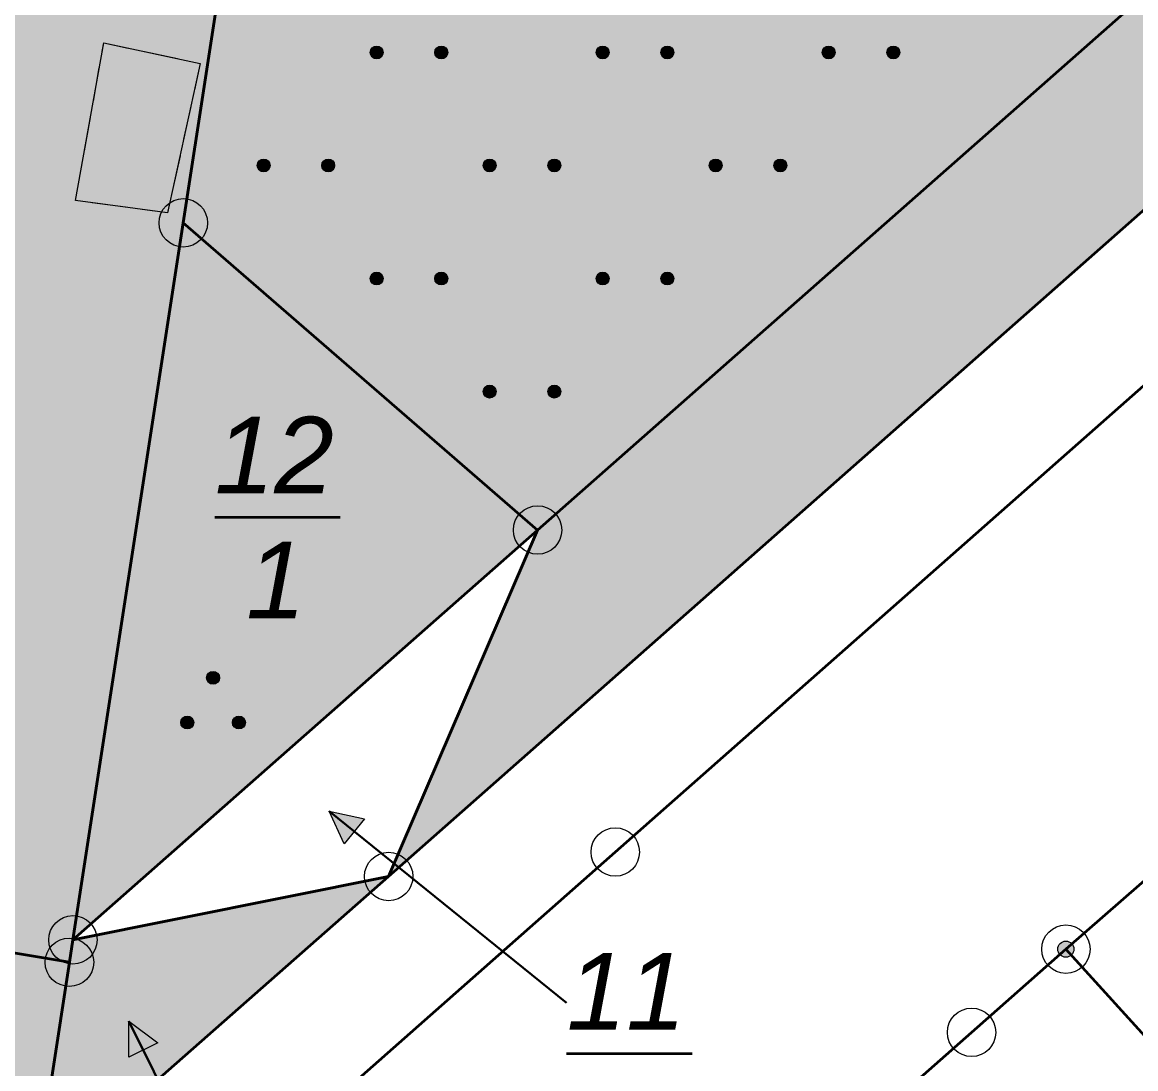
# Model space of a CAD drawing. Header units: inches. Extents: x -769 to 2065, y -580 to 2254.
# Drawn here: x 293.8 to 391.6, y 401.9 to 493.8 of the extents above; entities that cross this region are included whole.
import ezdxf

# ---------------------------------------------------------------- set-up
doc = ezdxf.new("R2010")
doc.units = ezdxf.units.IN
doc.header["$MEASUREMENT"] = 0
doc.layers.add('Layer 1', color=7, linetype='Continuous')

# ---------------------------------------------------------------- blocks, each defined once
blk = doc.blocks.new('block 3')
at = {"layer": 'Layer 1', "true_color": 0xfff7db}
h = blk.add_hatch(color=7, dxfattribs=at)
h.dxf.hatch_style = 2
h.paths.add_polyline_path([(390.027, 945.918), (466.8, 943.258), (457.579, 888.746), (507.591, 832.163), (527.951, 808.662), (465.319, 753.459), (570.393, 634.493), (325.975, 418.812), (339.056, 449.215), (472.62, 567.01), (354.956, 700.847), (345.376, 711.647), (348.616, 729.798), (384.597, 931.338)])
at = {"layer": 'Layer 1', "true_color": 0xf2f4cb}
h = blk.add_hatch(color=7, dxfattribs=at)
h.dxf.hatch_style = 2
h.paths.add_polyline_path([(345.376, 711.647), (354.956, 700.847), (472.62, 567.01), (339.056, 449.215), (307.945, 476.176), (320.235, 556.01), (322.945, 573.601)])
at = {"layer": 'Layer 1', "true_color": 0xfce0e0}
h = blk.add_hatch(color=254, dxfattribs=at)
h.dxf.hatch_style = 2
h.paths.add_polyline_path([(237.083, 421.423), (260.583, 564), (320.235, 556.01), (307.945, 476.176), (298.254, 413.242), (297.954, 411.282), (294.904, 391.481), (292.144, 373.521), (270.043, 354.57), (225.232, 316.148), (220.822, 312.368), (220.202, 316.848), (225.722, 353.34), (221.662, 360.71), (228.002, 366.341)])
at = {"layer": 'Layer 1', "true_color": 0xf2f4cb}
h = blk.add_hatch(color=7, dxfattribs=at)
h.dxf.hatch_style = 2
h.paths.add_polyline_path([(307.945, 476.176), (339.056, 449.215), (298.254, 413.242)])
at = {"layer": 'Layer 1', "true_color": 0xf4f4f4}
h = blk.add_hatch(color=7, dxfattribs=at)
h.dxf.hatch_style = 2
h.paths.add_polyline_path([(298.254, 413.242), (325.975, 418.812), (294.904, 391.481), (297.954, 411.282)])
at = {"layer": 'Layer 1', "lineweight": 0}
for points in [[(390.027, 945.918), (466.8, 943.258), (457.579, 888.746), (507.591, 832.163), (527.951, 808.662), (465.319, 753.459), (570.393, 634.493), (325.975, 418.812), (339.056, 449.215), (472.62, 567.01), (354.956, 700.847), (345.376, 711.647), (348.616, 729.798), (384.597, 931.338), (390.027, 945.918)], [(345.376, 711.647), (354.956, 700.847), (472.62, 567.01), (339.056, 449.215), (307.945, 476.176), (320.235, 556.01), (322.945, 573.601), (345.376, 711.647)], [(237.083, 421.423), (260.583, 564), (320.235, 556.01), (307.945, 476.176), (298.254, 413.242), (297.954, 411.282), (294.904, 391.481), (292.144, 373.521), (270.043, 354.57), (225.232, 316.148), (220.822, 312.368), (220.202, 316.848), (225.722, 353.34), (221.662, 360.71), (228.002, 366.341), (237.083, 421.423)], [(307.945, 476.176), (339.056, 449.215), (298.254, 413.242), (307.945, 476.176)], [(298.254, 413.242), (325.975, 418.812), (294.904, 391.481), (297.954, 411.282), (298.254, 413.242)]]:
    blk.add_lwpolyline(points, dxfattribs=at)
blk = doc.blocks.new('block 4')
at = {"layer": 'Layer 1', "color": 253, "lineweight": 18, "true_color": 0xb2b2b2}
for points in [[(390.027, 945.918), (466.8, 943.258), (457.579, 888.746), (507.591, 832.163), (527.951, 808.662), (465.319, 753.459), (570.393, 634.493), (325.975, 418.812), (339.056, 449.215), (472.62, 567.01), (354.956, 700.847), (345.376, 711.647), (348.616, 729.798), (384.597, 931.338), (390.027, 945.918)], [(292.144, 373.521), (294.904, 391.481), (325.975, 418.812), (570.393, 634.493), (643.955, 699.126), (681.576, 732.788), (723.627, 769.88), (778.449, 818.252), (804.07, 840.644), (811.61, 832.093), (800.68, 822.442), (780.209, 804.372), (675.426, 711.867), (567.713, 616.782), (463.06, 524.398), (345.876, 420.953), (292.144, 373.521)], [(833.641, 803.762), (805.939, 779.57), (700.236, 687.286), (591.344, 592.211), (485.021, 499.387), (385.427, 412.433), (377.157, 405.122), (294.904, 332.509), (270.804, 311.228), (225.452, 269.726), (211.542, 258.875), (220.822, 312.368), (225.232, 316.148), (270.043, 354.57), (292.144, 373.521), (345.876, 420.953), (463.06, 524.398), (567.713, 616.782), (675.426, 711.867), (780.209, 804.372), (800.68, 822.442), (811.61, 832.093), (833.641, 803.762)], [(393.837, 403.192), (385.427, 412.433), (485.021, 499.387), (591.344, 592.211), (700.236, 687.286), (805.939, 779.57), (833.641, 803.762), (840.311, 796.831), (797.76, 759.209), (755.358, 721.758), (712.737, 684.386), (670.226, 646.904), (627.774, 609.442), (585.203, 571.87), (542.792, 534.318), (500.301, 496.776), (457.68, 459.455), (393.837, 403.192)], [(345.376, 711.647), (354.956, 700.847), (472.62, 567.01), (339.056, 449.215), (307.945, 476.176), (320.235, 556.01), (322.945, 573.601), (345.376, 711.647)], [(237.083, 421.423), (260.583, 564), (320.235, 556.01), (307.945, 476.176), (298.254, 413.242), (297.954, 411.282), (294.904, 391.481), (292.144, 373.521), (270.043, 354.57), (225.232, 316.148), (220.822, 312.368), (220.202, 316.848), (225.722, 353.34), (221.662, 360.71), (228.002, 366.341), (237.083, 421.423)], [(307.945, 476.176), (339.056, 449.215), (298.254, 413.242), (307.945, 476.176)], [(298.254, 413.242), (339.056, 449.215), (325.975, 418.812), (298.254, 413.242)], [(298.254, 413.242), (325.975, 418.812), (294.904, 391.481), (297.954, 411.282), (298.254, 413.242)], [(362.336, 26.284), (368.727, 82.717), (374.977, 138.39), (381.167, 194.712), (387.427, 250.854), (391.417, 286.587), (334.285, 351.02), (268.383, 293.267), (245.513, 272.746), (221.662, 251.354), (225.452, 269.726), (270.804, 311.228), (294.904, 332.509), (377.157, 405.122), (385.427, 412.433), (393.837, 403.192), (429.108, 363.271), (416.458, 251.415)]]:
    blk.add_lwpolyline(points, dxfattribs=at)
blk = doc.blocks.new('block 7')
at = {"layer": 'Layer 1', "true_color": 0x008230}
h = blk.add_hatch(color=116, dxfattribs=at)
h.dxf.hatch_style = 2
edge = h.paths.add_edge_path()
edge.add_spline(control_points=[(325.495, 491.137), (325.495, 491.446), (325.235, 491.696), (324.925, 491.696), (324.615, 491.696), (324.365, 491.446), (324.365, 491.137), (324.365, 490.826), (324.615, 490.566), (324.925, 490.566), (325.235, 490.566), (325.495, 490.826), (325.495, 491.137)], knot_values=[0, 0, 0, 0, 1, 1, 1, 2, 2, 2, 3, 3, 3, 4, 4, 4, 4], degree=3, periodic=1)
h = blk.add_hatch(color=116, dxfattribs=at)
h.dxf.hatch_style = 2
edge = h.paths.add_edge_path()
edge.add_spline(control_points=[(331.166, 491.137), (331.166, 491.446), (330.905, 491.696), (330.595, 491.696), (330.285, 491.696), (330.025, 491.446), (330.025, 491.137), (330.025, 490.826), (330.285, 490.566), (330.595, 490.566), (330.905, 490.566), (331.166, 490.826), (331.166, 491.137)], knot_values=[0, 0, 0, 0, 1, 1, 1, 2, 2, 2, 3, 3, 3, 4, 4, 4, 4], degree=3, periodic=1)
h = blk.add_hatch(color=116, dxfattribs=at)
h.dxf.hatch_style = 2
edge = h.paths.add_edge_path()
edge.add_spline(control_points=[(345.336, 491.137), (345.336, 491.446), (345.086, 491.696), (344.766, 491.696), (344.456, 491.696), (344.206, 491.446), (344.206, 491.137), (344.206, 490.826), (344.456, 490.566), (344.766, 490.566), (345.086, 490.566), (345.336, 490.826), (345.336, 491.137)], knot_values=[0, 0, 0, 0, 1, 1, 1, 2, 2, 2, 3, 3, 3, 4, 4, 4, 4], degree=3, periodic=1)
h = blk.add_hatch(color=116, dxfattribs=at)
h.dxf.hatch_style = 2
edge = h.paths.add_edge_path()
edge.add_spline(control_points=[(351.006, 491.137), (351.006, 491.446), (350.746, 491.696), (350.436, 491.696), (350.126, 491.696), (349.876, 491.446), (349.876, 491.137), (349.876, 490.826), (350.126, 490.566), (350.436, 490.566), (350.746, 490.566), (351.006, 490.826), (351.006, 491.137)], knot_values=[0, 0, 0, 0, 1, 1, 1, 2, 2, 2, 3, 3, 3, 4, 4, 4, 4], degree=3, periodic=1)
h = blk.add_hatch(color=116, dxfattribs=at)
h.dxf.hatch_style = 2
edge = h.paths.add_edge_path()
edge.add_spline(control_points=[(365.176, 491.137), (365.176, 491.446), (364.926, 491.696), (364.616, 491.696), (364.296, 491.696), (364.046, 491.446), (364.046, 491.137), (364.046, 490.826), (364.296, 490.566), (364.616, 490.566), (364.926, 490.566), (365.176, 490.826), (365.176, 491.137)], knot_values=[0, 0, 0, 0, 1, 1, 1, 2, 2, 2, 3, 3, 3, 4, 4, 4, 4], degree=3, periodic=1)
h = blk.add_hatch(color=116, dxfattribs=at)
h.dxf.hatch_style = 2
edge = h.paths.add_edge_path()
edge.add_spline(control_points=[(370.847, 491.137), (370.847, 491.446), (370.597, 491.696), (370.276, 491.696), (369.966, 491.696), (369.716, 491.446), (369.716, 491.137), (369.716, 490.826), (369.966, 490.566), (370.276, 490.566), (370.597, 490.566), (370.847, 490.826), (370.847, 491.137)], knot_values=[0, 0, 0, 0, 1, 1, 1, 2, 2, 2, 3, 3, 3, 4, 4, 4, 4], degree=3, periodic=1)
h = blk.add_hatch(color=116, dxfattribs=at)
h.dxf.hatch_style = 2
edge = h.paths.add_edge_path()
edge.add_spline(control_points=[(315.565, 481.216), (315.565, 481.526), (315.315, 481.776), (315.005, 481.776), (314.695, 481.776), (314.435, 481.526), (314.435, 481.216), (314.435, 480.906), (314.695, 480.646), (315.005, 480.646), (315.315, 480.646), (315.565, 480.906), (315.565, 481.216)], knot_values=[0, 0, 0, 0, 1, 1, 1, 2, 2, 2, 3, 3, 3, 4, 4, 4, 4], degree=3, periodic=1)
h = blk.add_hatch(color=116, dxfattribs=at)
h.dxf.hatch_style = 2
edge = h.paths.add_edge_path()
edge.add_spline(control_points=[(321.235, 481.216), (321.235, 481.526), (320.985, 481.776), (320.675, 481.776), (320.365, 481.776), (320.105, 481.526), (320.105, 481.216), (320.105, 480.906), (320.365, 480.646), (320.675, 480.646), (320.985, 480.646), (321.235, 480.906), (321.235, 481.216)], knot_values=[0, 0, 0, 0, 1, 1, 1, 2, 2, 2, 3, 3, 3, 4, 4, 4, 4], degree=3, periodic=1)
h = blk.add_hatch(color=116, dxfattribs=at)
h.dxf.hatch_style = 2
edge = h.paths.add_edge_path()
edge.add_spline(control_points=[(335.416, 481.216), (335.416, 481.526), (335.155, 481.776), (334.845, 481.776), (334.536, 481.776), (334.285, 481.526), (334.285, 481.216), (334.285, 480.906), (334.536, 480.646), (334.845, 480.646), (335.155, 480.646), (335.416, 480.906), (335.416, 481.216)], knot_values=[0, 0, 0, 0, 1, 1, 1, 2, 2, 2, 3, 3, 3, 4, 4, 4, 4], degree=3, periodic=1)
h = blk.add_hatch(color=116, dxfattribs=at)
h.dxf.hatch_style = 2
edge = h.paths.add_edge_path()
edge.add_spline(control_points=[(341.085, 481.216), (341.085, 481.526), (340.826, 481.776), (340.516, 481.776), (340.206, 481.776), (339.956, 481.526), (339.956, 481.216), (339.956, 480.906), (340.206, 480.646), (340.516, 480.646), (340.826, 480.646), (341.085, 480.906), (341.085, 481.216)], knot_values=[0, 0, 0, 0, 1, 1, 1, 2, 2, 2, 3, 3, 3, 4, 4, 4, 4], degree=3, periodic=1)
h = blk.add_hatch(color=116, dxfattribs=at)
h.dxf.hatch_style = 2
edge = h.paths.add_edge_path()
edge.add_spline(control_points=[(355.256, 481.216), (355.256, 481.526), (355.006, 481.776), (354.686, 481.776), (354.376, 481.776), (354.126, 481.526), (354.126, 481.216), (354.126, 480.906), (354.376, 480.646), (354.686, 480.646), (355.006, 480.646), (355.256, 480.906), (355.256, 481.216)], knot_values=[0, 0, 0, 0, 1, 1, 1, 2, 2, 2, 3, 3, 3, 4, 4, 4, 4], degree=3, periodic=1)
h = blk.add_hatch(color=116, dxfattribs=at)
h.dxf.hatch_style = 2
edge = h.paths.add_edge_path()
edge.add_spline(control_points=[(360.926, 481.216), (360.926, 481.526), (360.676, 481.776), (360.356, 481.776), (360.046, 481.776), (359.796, 481.526), (359.796, 481.216), (359.796, 480.906), (360.046, 480.646), (360.356, 480.646), (360.676, 480.646), (360.926, 480.906), (360.926, 481.216)], knot_values=[0, 0, 0, 0, 1, 1, 1, 2, 2, 2, 3, 3, 3, 4, 4, 4, 4], degree=3, periodic=1)
h = blk.add_hatch(color=116, dxfattribs=at)
h.dxf.hatch_style = 2
edge = h.paths.add_edge_path()
edge.add_spline(control_points=[(325.495, 471.296), (325.495, 471.605), (325.235, 471.855), (324.925, 471.855), (324.615, 471.855), (324.365, 471.605), (324.365, 471.296), (324.365, 470.976), (324.615, 470.726), (324.925, 470.726), (325.235, 470.726), (325.495, 470.976), (325.495, 471.296)], knot_values=[0, 0, 0, 0, 1, 1, 1, 2, 2, 2, 3, 3, 3, 4, 4, 4, 4], degree=3, periodic=1)
h = blk.add_hatch(color=116, dxfattribs=at)
h.dxf.hatch_style = 2
edge = h.paths.add_edge_path()
edge.add_spline(control_points=[(331.166, 471.296), (331.166, 471.605), (330.905, 471.855), (330.595, 471.855), (330.285, 471.855), (330.025, 471.605), (330.025, 471.296), (330.025, 470.976), (330.285, 470.726), (330.595, 470.726), (330.905, 470.726), (331.166, 470.976), (331.166, 471.296)], knot_values=[0, 0, 0, 0, 1, 1, 1, 2, 2, 2, 3, 3, 3, 4, 4, 4, 4], degree=3, periodic=1)
h = blk.add_hatch(color=116, dxfattribs=at)
h.dxf.hatch_style = 2
edge = h.paths.add_edge_path()
edge.add_spline(control_points=[(345.336, 471.296), (345.336, 471.605), (345.086, 471.855), (344.766, 471.855), (344.456, 471.855), (344.206, 471.605), (344.206, 471.296), (344.206, 470.976), (344.456, 470.726), (344.766, 470.726), (345.086, 470.726), (345.336, 470.976), (345.336, 471.296)], knot_values=[0, 0, 0, 0, 1, 1, 1, 2, 2, 2, 3, 3, 3, 4, 4, 4, 4], degree=3, periodic=1)
h = blk.add_hatch(color=116, dxfattribs=at)
h.dxf.hatch_style = 2
edge = h.paths.add_edge_path()
edge.add_spline(control_points=[(351.006, 471.296), (351.006, 471.605), (350.746, 471.855), (350.436, 471.855), (350.126, 471.855), (349.876, 471.605), (349.876, 471.296), (349.876, 470.976), (350.126, 470.726), (350.436, 470.726), (350.746, 470.726), (351.006, 470.976), (351.006, 471.296)], knot_values=[0, 0, 0, 0, 1, 1, 1, 2, 2, 2, 3, 3, 3, 4, 4, 4, 4], degree=3, periodic=1)
h = blk.add_hatch(color=116, dxfattribs=at)
h.dxf.hatch_style = 2
edge = h.paths.add_edge_path()
edge.add_spline(control_points=[(335.416, 461.365), (335.416, 461.685), (335.155, 461.935), (334.845, 461.935), (334.536, 461.935), (334.285, 461.685), (334.285, 461.365), (334.285, 461.055), (334.536, 460.805), (334.845, 460.805), (335.155, 460.805), (335.416, 461.055), (335.416, 461.365)], knot_values=[0, 0, 0, 0, 1, 1, 1, 2, 2, 2, 3, 3, 3, 4, 4, 4, 4], degree=3, periodic=1)
h = blk.add_hatch(color=116, dxfattribs=at)
h.dxf.hatch_style = 2
edge = h.paths.add_edge_path()
edge.add_spline(control_points=[(341.085, 461.365), (341.085, 461.685), (340.826, 461.935), (340.516, 461.935), (340.206, 461.935), (339.956, 461.685), (339.956, 461.365), (339.956, 461.055), (340.206, 460.805), (340.516, 460.805), (340.826, 460.805), (341.085, 461.055), (341.085, 461.365)], knot_values=[0, 0, 0, 0, 1, 1, 1, 2, 2, 2, 3, 3, 3, 4, 4, 4, 4], degree=3, periodic=1)
h = blk.add_hatch(color=116, dxfattribs=at)
h.dxf.hatch_style = 2
edge = h.paths.add_edge_path()
edge.add_spline(control_points=[(311.135, 436.244), (311.135, 436.563), (310.875, 436.813), (310.564, 436.813), (310.255, 436.813), (309.995, 436.563), (309.995, 436.244), (309.995, 435.934), (310.255, 435.684), (310.564, 435.684), (310.875, 435.684), (311.135, 435.934), (311.135, 436.244)], knot_values=[0, 0, 0, 0, 1, 1, 1, 2, 2, 2, 3, 3, 3, 4, 4, 4, 4], degree=3, periodic=1)
h = blk.add_hatch(color=116, dxfattribs=at)
h.dxf.hatch_style = 2
edge = h.paths.add_edge_path()
edge.add_spline(control_points=[(308.865, 432.313), (308.865, 432.634), (308.615, 432.884), (308.294, 432.884), (307.984, 432.884), (307.734, 432.634), (307.734, 432.313), (307.734, 432.004), (307.984, 431.754), (308.294, 431.754), (308.615, 431.754), (308.865, 432.004), (308.865, 432.313)], knot_values=[0, 0, 0, 0, 1, 1, 1, 2, 2, 2, 3, 3, 3, 4, 4, 4, 4], degree=3, periodic=1)
h = blk.add_hatch(color=116, dxfattribs=at)
h.dxf.hatch_style = 2
edge = h.paths.add_edge_path()
edge.add_spline(control_points=[(313.405, 432.313), (313.405, 432.634), (313.145, 432.884), (312.835, 432.884), (312.525, 432.884), (312.265, 432.634), (312.265, 432.313), (312.265, 432.004), (312.525, 431.754), (312.835, 431.754), (313.145, 431.754), (313.405, 432.004), (313.405, 432.313)], knot_values=[0, 0, 0, 0, 1, 1, 1, 2, 2, 2, 3, 3, 3, 4, 4, 4, 4], degree=3, periodic=1)
at = {"layer": 'Layer 1', "lineweight": 0}
for points in [[(325.495, 491.137), (325.495, 491.446), (325.235, 491.696), (324.925, 491.696), (324.615, 491.696), (324.365, 491.446), (324.365, 491.137), (324.365, 490.826), (324.615, 490.566), (324.925, 490.566), (325.235, 490.566), (325.495, 490.826), (325.495, 491.137)], [(331.166, 491.137), (331.166, 491.446), (330.905, 491.696), (330.595, 491.696), (330.285, 491.696), (330.025, 491.446), (330.025, 491.137), (330.025, 490.826), (330.285, 490.566), (330.595, 490.566), (330.905, 490.566), (331.166, 490.826), (331.166, 491.137)], [(345.336, 491.137), (345.336, 491.446), (345.086, 491.696), (344.766, 491.696), (344.456, 491.696), (344.206, 491.446), (344.206, 491.137), (344.206, 490.826), (344.456, 490.566), (344.766, 490.566), (345.086, 490.566), (345.336, 490.826), (345.336, 491.137)], [(351.006, 491.137), (351.006, 491.446), (350.746, 491.696), (350.436, 491.696), (350.126, 491.696), (349.876, 491.446), (349.876, 491.137), (349.876, 490.826), (350.126, 490.566), (350.436, 490.566), (350.746, 490.566), (351.006, 490.826), (351.006, 491.137)], [(365.176, 491.137), (365.176, 491.446), (364.926, 491.696), (364.616, 491.696), (364.296, 491.696), (364.046, 491.446), (364.046, 491.137), (364.046, 490.826), (364.296, 490.566), (364.616, 490.566), (364.926, 490.566), (365.176, 490.826), (365.176, 491.137)], [(370.847, 491.137), (370.847, 491.446), (370.597, 491.696), (370.276, 491.696), (369.966, 491.696), (369.716, 491.446), (369.716, 491.137), (369.716, 490.826), (369.966, 490.566), (370.276, 490.566), (370.597, 490.566), (370.847, 490.826), (370.847, 491.137)], [(315.565, 481.216), (315.565, 481.526), (315.315, 481.776), (315.005, 481.776), (314.695, 481.776), (314.435, 481.526), (314.435, 481.216), (314.435, 480.906), (314.695, 480.646), (315.005, 480.646), (315.315, 480.646), (315.565, 480.906), (315.565, 481.216)], [(321.235, 481.216), (321.235, 481.526), (320.985, 481.776), (320.675, 481.776), (320.365, 481.776), (320.105, 481.526), (320.105, 481.216), (320.105, 480.906), (320.365, 480.646), (320.675, 480.646), (320.985, 480.646), (321.235, 480.906), (321.235, 481.216)], [(335.416, 481.216), (335.416, 481.526), (335.155, 481.776), (334.845, 481.776), (334.536, 481.776), (334.285, 481.526), (334.285, 481.216), (334.285, 480.906), (334.536, 480.646), (334.845, 480.646), (335.155, 480.646), (335.416, 480.906), (335.416, 481.216)], [(341.085, 481.216), (341.085, 481.526), (340.826, 481.776), (340.516, 481.776), (340.206, 481.776), (339.956, 481.526), (339.956, 481.216), (339.956, 480.906), (340.206, 480.646), (340.516, 480.646), (340.826, 480.646), (341.085, 480.906), (341.085, 481.216)], [(355.256, 481.216), (355.256, 481.526), (355.006, 481.776), (354.686, 481.776), (354.376, 481.776), (354.126, 481.526), (354.126, 481.216), (354.126, 480.906), (354.376, 480.646), (354.686, 480.646), (355.006, 480.646), (355.256, 480.906), (355.256, 481.216)], [(360.926, 481.216), (360.926, 481.526), (360.676, 481.776), (360.356, 481.776), (360.046, 481.776), (359.796, 481.526), (359.796, 481.216), (359.796, 480.906), (360.046, 480.646), (360.356, 480.646), (360.676, 480.646), (360.926, 480.906), (360.926, 481.216)], [(325.495, 471.296), (325.495, 471.605), (325.235, 471.855), (324.925, 471.855), (324.615, 471.855), (324.365, 471.605), (324.365, 471.296), (324.365, 470.976), (324.615, 470.726), (324.925, 470.726), (325.235, 470.726), (325.495, 470.976), (325.495, 471.296)], [(331.166, 471.296), (331.166, 471.605), (330.905, 471.855), (330.595, 471.855), (330.285, 471.855), (330.025, 471.605), (330.025, 471.296), (330.025, 470.976), (330.285, 470.726), (330.595, 470.726), (330.905, 470.726), (331.166, 470.976), (331.166, 471.296)], [(345.336, 471.296), (345.336, 471.605), (345.086, 471.855), (344.766, 471.855), (344.456, 471.855), (344.206, 471.605), (344.206, 471.296), (344.206, 470.976), (344.456, 470.726), (344.766, 470.726), (345.086, 470.726), (345.336, 470.976), (345.336, 471.296)], [(351.006, 471.296), (351.006, 471.605), (350.746, 471.855), (350.436, 471.855), (350.126, 471.855), (349.876, 471.605), (349.876, 471.296), (349.876, 470.976), (350.126, 470.726), (350.436, 470.726), (350.746, 470.726), (351.006, 470.976), (351.006, 471.296)], [(335.416, 461.365), (335.416, 461.685), (335.155, 461.935), (334.845, 461.935), (334.536, 461.935), (334.285, 461.685), (334.285, 461.365), (334.285, 461.055), (334.536, 460.805), (334.845, 460.805), (335.155, 460.805), (335.416, 461.055), (335.416, 461.365)], [(341.085, 461.365), (341.085, 461.685), (340.826, 461.935), (340.516, 461.935), (340.206, 461.935), (339.956, 461.685), (339.956, 461.365), (339.956, 461.055), (340.206, 460.805), (340.516, 460.805), (340.826, 460.805), (341.085, 461.055), (341.085, 461.365)], [(311.135, 436.244), (311.135, 436.563), (310.875, 436.813), (310.564, 436.813), (310.255, 436.813), (309.995, 436.563), (309.995, 436.244), (309.995, 435.934), (310.255, 435.684), (310.564, 435.684), (310.875, 435.684), (311.135, 435.934), (311.135, 436.244)], [(308.865, 432.313), (308.865, 432.634), (308.615, 432.884), (308.294, 432.884), (307.984, 432.884), (307.734, 432.634), (307.734, 432.313), (307.734, 432.004), (307.984, 431.754), (308.294, 431.754), (308.615, 431.754), (308.865, 432.004), (308.865, 432.313)], [(313.405, 432.313), (313.405, 432.634), (313.145, 432.884), (312.835, 432.884), (312.525, 432.884), (312.265, 432.634), (312.265, 432.313), (312.265, 432.004), (312.525, 431.754), (312.835, 431.754), (313.145, 431.754), (313.405, 432.004), (313.405, 432.313)]]:
    blk.add_open_spline(points, degree=3, knots=[0, 0, 0, 0, 1, 1, 1, 2, 2, 2, 3, 3, 3, 4, 4, 4, 4], dxfattribs=at)
blk = doc.blocks.new('block 10')
at = {"layer": 'Layer 1', "true_color": 0xe5e5e5}
h = blk.add_hatch(color=254, dxfattribs=at)
h.dxf.hatch_style = 2
h.paths.add_polyline_path([(298.494, 478.146), (300.964, 491.977), (309.445, 490.166), (306.555, 477.046)])
at = {"layer": 'Layer 1', "lineweight": 0}
blk.add_lwpolyline([(298.494, 478.146), (300.964, 491.977), (309.445, 490.166), (306.555, 477.046), (298.494, 478.146)], dxfattribs=at)
blk = doc.blocks.new('block 11')
at = {"layer": 'Layer 1', "color": 7, "lineweight": 18, "true_color": 0xffffff}
for points in [[(300.834, 491.227), (300.964, 491.977), (303.104, 491.526)], [(304.544, 491.217), (307.435, 490.597)], [(300.054, 486.866), (300.574, 489.776)], [(308.875, 490.286), (309.445, 490.166), (308.935, 487.847)], [(308.615, 486.406), (307.975, 483.526)], [(299.274, 482.506), (299.794, 485.416)], [(307.665, 482.076), (307.024, 479.196)], [(298.494, 478.146), (298.494, 478.146), (299.014, 481.056)], [(298.494, 478.146), (298.494, 478.146)], [(302.884, 477.546), (299.964, 477.945)], [(306.705, 477.756), (306.555, 477.046), (304.354, 477.346)]]:
    blk.add_lwpolyline(points, dxfattribs=at)
blk = doc.blocks.new('block 17')
at = {"layer": 'Layer 1', "true_color": 0xffffff}
h = blk.add_hatch(color=7, dxfattribs=at)
h.dxf.hatch_style = 2
h.paths.add_polyline_path([(322.065, 421.663), (320.755, 424.543), (323.845, 423.863)])
h = blk.add_hatch(color=7, dxfattribs=at)
h.dxf.hatch_style = 2
h.paths.add_polyline_path([(303.165, 402.942), (303.174, 406.112), (305.705, 404.202)])
at = {"layer": 'Layer 1', "color": 7, "lineweight": 35, "true_color": 0xffffff}
for points in [[(345.376, 711.647), (348.616, 729.798), (384.597, 931.338), (390.027, 945.918), (466.8, 943.258), (457.579, 888.746), (507.591, 832.163), (527.951, 808.662), (465.319, 753.459), (570.393, 634.493), (325.975, 418.812), (339.056, 449.215), (472.62, 567.01), (354.956, 700.847), (345.376, 711.647)], [(292.144, 373.521), (294.904, 391.481), (325.975, 418.812), (570.393, 634.493), (643.955, 699.126), (681.576, 732.788), (723.627, 769.88), (778.449, 818.252), (804.07, 840.644), (811.61, 832.093), (800.68, 822.442), (780.209, 804.372), (675.426, 711.867), (567.713, 616.782), (463.06, 524.398), (345.876, 420.953), (292.144, 373.521)], [(211.542, 258.875), (220.822, 312.368), (225.232, 316.148), (270.043, 354.57), (292.144, 373.521), (345.876, 420.953), (463.06, 524.398), (567.713, 616.782), (675.426, 711.867), (780.209, 804.372), (800.68, 822.442), (811.61, 832.093), (833.641, 803.762), (805.939, 779.57), (700.236, 687.286), (591.344, 592.211), (485.021, 499.387), (385.427, 412.433), (377.157, 405.122), (294.904, 332.509), (270.804, 311.228), (225.452, 269.726), (211.542, 258.875)], [(393.837, 403.192), (385.427, 412.433), (485.021, 499.387), (591.344, 592.211), (700.236, 687.286), (805.939, 779.57), (833.641, 803.762), (840.311, 796.831), (797.76, 759.209), (755.358, 721.758), (712.737, 684.386), (670.226, 646.904), (627.774, 609.442), (585.203, 571.87), (542.792, 534.318), (500.301, 496.776), (457.68, 459.455), (393.837, 403.192)], [(307.945, 476.176), (320.235, 556.01), (322.945, 573.601), (345.376, 711.647), (354.956, 700.847), (472.62, 567.01), (339.056, 449.215), (307.945, 476.176)], [(298.254, 413.242), (297.954, 411.282), (258.703, 417.823), (237.083, 421.423), (260.583, 564), (320.235, 556.01), (307.945, 476.176), (298.254, 413.242)], [(298.254, 413.242), (307.945, 476.176), (339.056, 449.215), (298.254, 413.242)], [(310.705, 450.345), (321.715, 450.345)], [(325.975, 418.812), (298.254, 413.242), (339.056, 449.215), (325.975, 418.812)], [(294.904, 391.481), (297.954, 411.282), (298.254, 413.242), (325.975, 418.812), (294.904, 391.481)], [(264.393, 361.43), (249.663, 379.291), (258.703, 417.823), (297.954, 411.282), (294.904, 391.481), (292.144, 373.521), (270.043, 354.57), (264.393, 361.43)], [(362.336, 26.284), (368.727, 82.717), (374.977, 138.39), (381.167, 194.712), (387.427, 250.854), (391.417, 286.587), (334.285, 351.02), (268.383, 293.267), (245.513, 272.746), (221.662, 251.354), (225.452, 269.726), (270.804, 311.228), (294.904, 332.509), (377.157, 405.122), (385.427, 412.433), (393.837, 403.192), (429.108, 363.271), (416.458, 251.415), (408.328, 179.531), (401.837, 122.179)], [(341.605, 403.282), (352.616, 403.282)]]:
    blk.add_lwpolyline(points, dxfattribs=at)
at = {"layer": 'Layer 1', "color": 7, "lineweight": 30, "true_color": 0xffffff}
for points in [[(320.755, 424.543), (341.605, 407.723)], [(303.174, 406.112), (311.935, 388.432)]]:
    blk.add_lwpolyline(points, dxfattribs=at)
at = {"layer": 'Layer 1', "lineweight": 0}
for points in [[(322.065, 421.663), (320.755, 424.543), (323.845, 423.863), (322.065, 421.663)], [(303.165, 402.942), (303.174, 406.112), (305.705, 404.202), (303.165, 402.942)]]:
    blk.add_lwpolyline(points, dxfattribs=at)
at = {"layer": 'Layer 1', "color": 7, "true_color": 0xffffff, "char_height": 6.73232, "attachment_point": 7}
for s, insert in [('\\fArialP62|b0|i1|c0|p34;\\W1;12', (310.705, 452.425)), ('\\fArialP62|b0|i1|c0|p34;\\W1;1', (313.465, 441.474)), ('\\fArialP62|b0|i1|c0|p34;\\W1;11', (341.605, 405.362))]:
    blk.add_mtext(s, dxfattribs=dict(at, insert=insert))
blk = doc.blocks.new('block 18')
at = {"layer": 'Layer 1', "true_color": 0xffffff}
h = blk.add_hatch(color=7, dxfattribs=at)
h.dxf.hatch_style = 2
edge = h.paths.add_edge_path()
edge.add_spline(control_points=[(386.137, 412.433), (386.137, 412.822), (385.817, 413.133), (385.427, 413.133), (385.037, 413.133), (384.717, 412.822), (384.717, 412.433), (384.717, 412.032), (385.037, 411.723), (385.427, 411.723), (385.817, 411.723), (386.137, 412.032), (386.137, 412.433)], knot_values=[0, 0, 0, 0, 1, 1, 1, 2, 2, 2, 3, 3, 3, 4, 4, 4, 4], degree=3, periodic=1)
at = {"layer": 'Layer 1', "lineweight": 0}
for points in [[(310.075, 476.176), (310.075, 477.355), (309.125, 478.306), (307.945, 478.306), (306.774, 478.306), (305.825, 477.355), (305.825, 476.176), (305.825, 475.006), (306.774, 474.056), (307.945, 474.056), (309.125, 474.056), (310.075, 475.006), (310.075, 476.176)], [(341.176, 449.215), (341.176, 450.395), (340.226, 451.345), (339.056, 451.345), (337.875, 451.345), (336.925, 450.395), (336.925, 449.215), (336.925, 448.044), (337.875, 447.095), (339.056, 447.095), (340.226, 447.095), (341.176, 448.044), (341.176, 449.215)], [(347.996, 420.953), (347.996, 422.133), (347.046, 423.083), (345.876, 423.083), (344.696, 423.083), (343.746, 422.133), (343.746, 420.953), (343.746, 419.783), (344.696, 418.833), (345.876, 418.833), (347.046, 418.833), (347.996, 419.783), (347.996, 420.953)], [(328.105, 418.812), (328.105, 419.983), (327.155, 420.933), (325.975, 420.933), (324.805, 420.933), (323.855, 419.983), (323.855, 418.812), (323.855, 417.633), (324.805, 416.683), (325.975, 416.683), (327.155, 416.683), (328.105, 417.633), (328.105, 418.812)], [(300.384, 413.242), (300.384, 414.413), (299.435, 415.373), (298.254, 415.373), (297.084, 415.373), (296.134, 414.413), (296.134, 413.242), (296.134, 412.072), (297.084, 411.112), (298.254, 411.112), (299.435, 411.112), (300.384, 412.072), (300.384, 413.242)], [(387.557, 412.433), (387.557, 413.603), (386.607, 414.553), (385.427, 414.553), (384.257, 414.553), (383.307, 413.603), (383.307, 412.433), (383.307, 411.253), (384.257, 410.303), (385.427, 410.303), (386.607, 410.303), (387.557, 411.253), (387.557, 412.433)], [(300.084, 411.282), (300.084, 412.452), (299.125, 413.402), (297.954, 413.402), (296.784, 413.402), (295.824, 412.452), (295.824, 411.282), (295.824, 410.103), (296.784, 409.152), (297.954, 409.152), (299.125, 409.152), (300.084, 410.103), (300.084, 411.282)], [(386.137, 412.433), (386.137, 412.822), (385.817, 413.133), (385.427, 413.133), (385.037, 413.133), (384.717, 412.822), (384.717, 412.433), (384.717, 412.032), (385.037, 411.723), (385.427, 411.723), (385.817, 411.723), (386.137, 412.032), (386.137, 412.433)], [(379.277, 405.122), (379.277, 406.303), (378.327, 407.252), (377.157, 407.252), (375.977, 407.252), (375.027, 406.303), (375.027, 405.122), (375.027, 403.952), (375.977, 403.002), (377.157, 403.002), (378.327, 403.002), (379.277, 403.952), (379.277, 405.122)]]:
    blk.add_open_spline(points, degree=3, knots=[0, 0, 0, 0, 1, 1, 1, 2, 2, 2, 3, 3, 3, 4, 4, 4, 4], dxfattribs=at)
at = {"layer": 'Layer 1', "color": 7, "lineweight": 18, "true_color": 0xffffff}
for points in [[(310.075, 476.176), (310.075, 477.355), (309.125, 478.306), (307.945, 478.306), (306.774, 478.306), (305.825, 477.355), (305.825, 476.176), (305.825, 475.006), (306.774, 474.056), (307.945, 474.056), (309.125, 474.056), (310.075, 475.006), (310.075, 476.176)], [(341.176, 449.215), (341.176, 450.395), (340.226, 451.345), (339.056, 451.345), (337.875, 451.345), (336.925, 450.395), (336.925, 449.215), (336.925, 448.044), (337.875, 447.095), (339.056, 447.095), (340.226, 447.095), (341.176, 448.044), (341.176, 449.215)], [(347.996, 420.953), (347.996, 422.133), (347.046, 423.083), (345.876, 423.083), (344.696, 423.083), (343.746, 422.133), (343.746, 420.953), (343.746, 419.783), (344.696, 418.833), (345.876, 418.833), (347.046, 418.833), (347.996, 419.783), (347.996, 420.953)], [(328.105, 418.812), (328.105, 419.983), (327.155, 420.933), (325.975, 420.933), (324.805, 420.933), (323.855, 419.983), (323.855, 418.812), (323.855, 417.633), (324.805, 416.683), (325.975, 416.683), (327.155, 416.683), (328.105, 417.633), (328.105, 418.812)], [(300.384, 413.242), (300.384, 414.413), (299.435, 415.373), (298.254, 415.373), (297.084, 415.373), (296.134, 414.413), (296.134, 413.242), (296.134, 412.072), (297.084, 411.112), (298.254, 411.112), (299.435, 411.112), (300.384, 412.072), (300.384, 413.242)], [(300.084, 411.282), (300.084, 412.452), (299.125, 413.402), (297.954, 413.402), (296.784, 413.402), (295.824, 412.452), (295.824, 411.282), (295.824, 410.103), (296.784, 409.152), (297.954, 409.152), (299.125, 409.152), (300.084, 410.103), (300.084, 411.282)], [(379.277, 405.122), (379.277, 406.303), (378.327, 407.252), (377.157, 407.252), (375.977, 407.252), (375.027, 406.303), (375.027, 405.122), (375.027, 403.952), (375.977, 403.002), (377.157, 403.002), (378.327, 403.002), (379.277, 403.952), (379.277, 405.122)]]:
    blk.add_open_spline(points, degree=3, knots=[0, 0, 0, 0, 1, 1, 1, 2, 2, 2, 3, 3, 3, 4, 4, 4, 4], dxfattribs=at)
blk = doc.blocks.new('block 2')
at = {"layer": 'Layer 1'}
for name in ['block 3', 'block 4', 'block 7', 'block 10', 'block 11', 'block 17', 'block 18']:
    blk.add_blockref(name, (0, 0), dxfattribs=at)

msp = doc.modelspace()

# ---------------------------------------------------------------- block references
at = {"layer": 'Layer 1'}
msp.add_blockref('block 2', (0, 0), dxfattribs=at)

doc.saveas('drawing.dxf')
